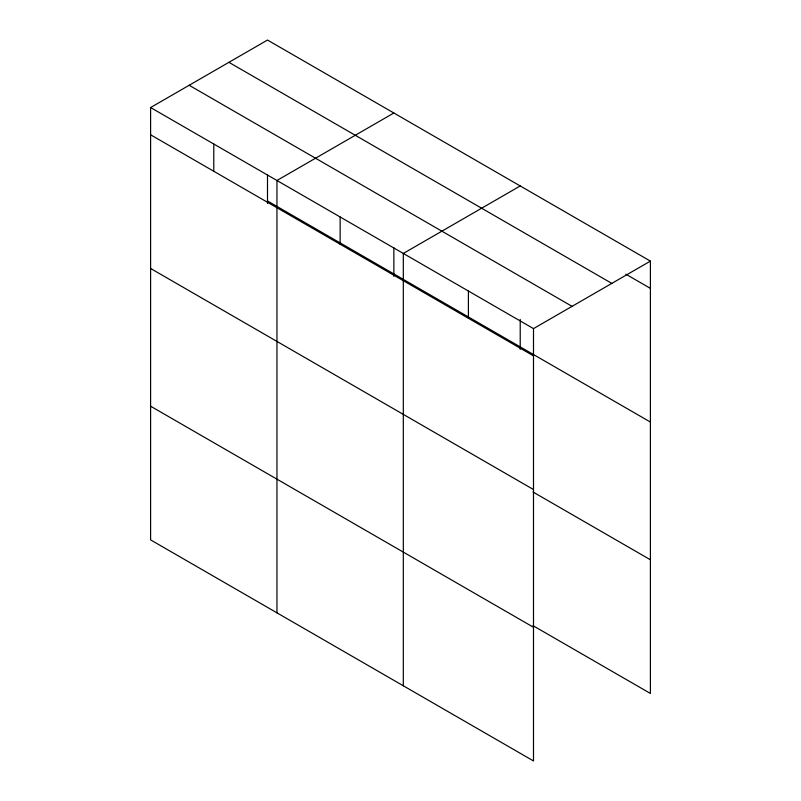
<?xml version="1.0" encoding="UTF-8"?>
<svg xmlns="http://www.w3.org/2000/svg" width="801" height="801" viewBox="0 0 801 801"><rect width="100%" height="100%" fill="white"/><g stroke="black" fill="none" stroke-linecap="round" stroke-linejoin="round"><path stroke-width="1.2" d="M393.862 247.689L393.862 276.405M520.219 319.399L520.219 349.366M533.496 489.541L533.496 328.61L150.598 107.544L150.598 539.884L533.496 760.95L533.496 489.541L150.598 268.475M533.025 625.681L650.402 693.456L650.402 261.116L267.504 40.05L150.598 107.544M393.862 113.001L276.956 180.495L276.956 612.835M520.219 185.952L403.314 253.446L403.314 685.786M533.496 328.61L650.402 261.116M625.861 274.192L650.402 288.36M228.926 62.328L611.824 283.394M189.176 85.276L572.074 306.342M267.504 200.971L650.402 422.047M150.598 134.788L533.496 355.854M533.025 492.004L650.402 559.769M150.598 406.207L533.496 627.273M468.405 291.033L468.405 318.277M340.135 216.971L340.135 244.215M267.504 174.738L267.504 203.454M213.777 144.02L213.777 171.264"/></g></svg>
